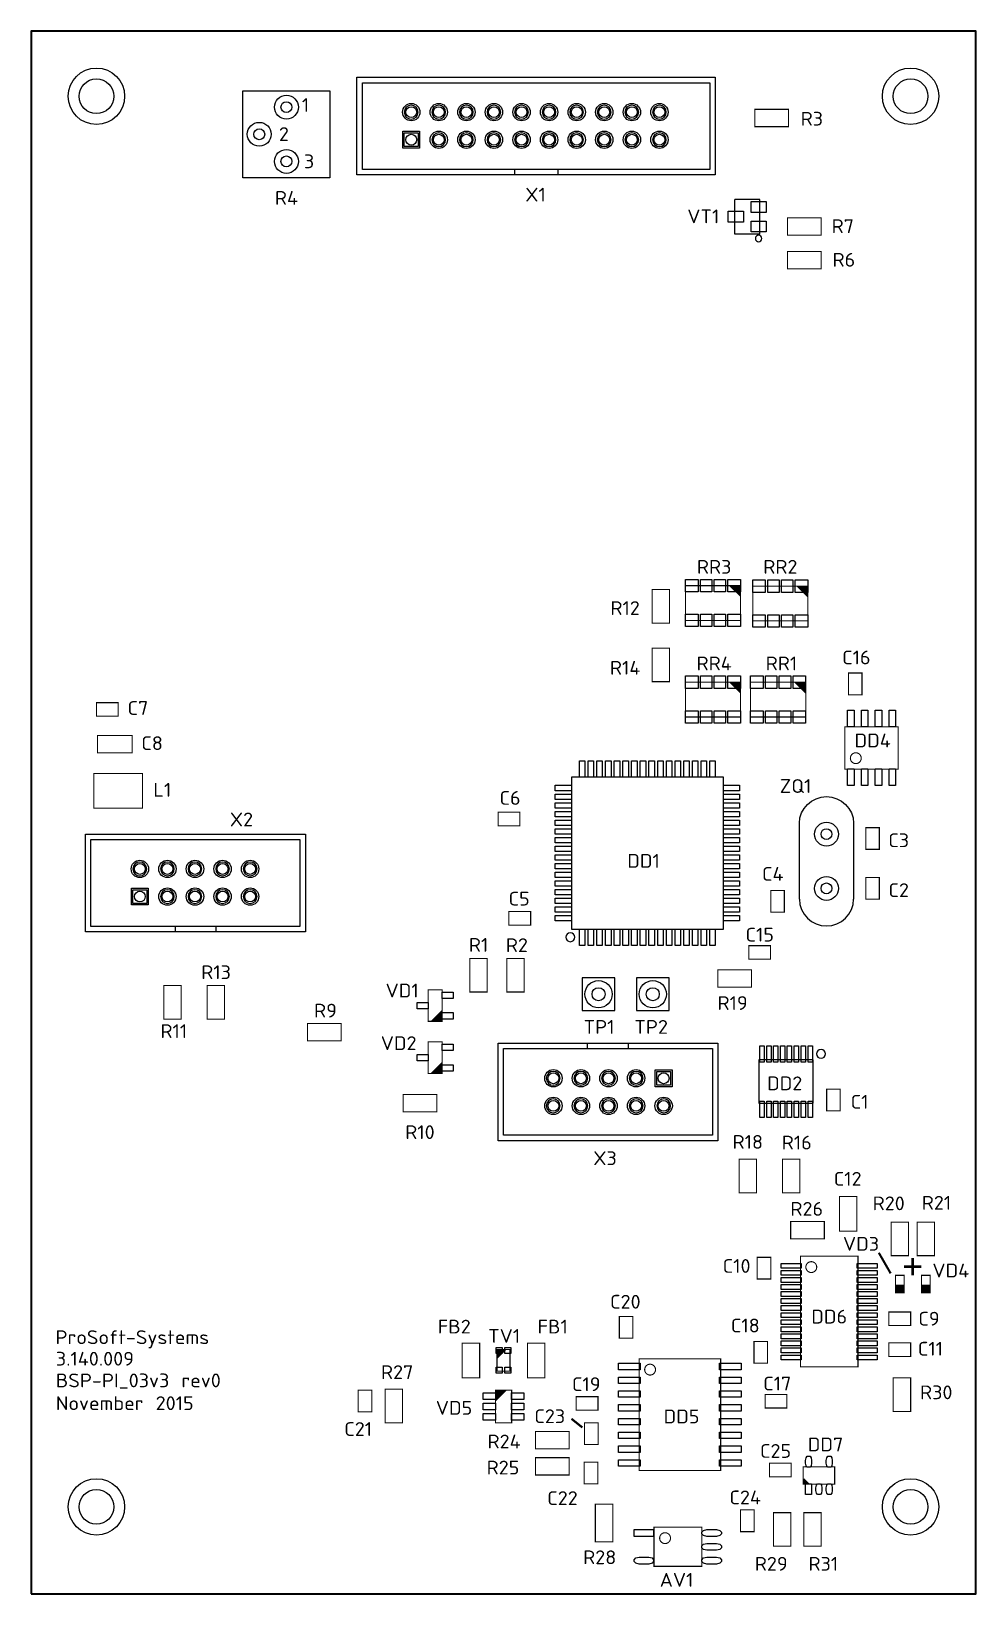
# Model space of a CAD drawing. Header units: millimetres. Extents: x 1200 to 1424, y -2386 to -2242.
# Drawn here: x 1200 to 1287, y -2386.3 to -2242.3 of the extents above; entities that cross this region are included whole.
import ezdxf
from ezdxf.enums import TextEntityAlignment as Align

# ---------------------------------------------------------------- set-up
doc = ezdxf.new("R2010")
doc.units = ezdxf.units.MM
doc.layers.get('0').update_dxf_attribs({"color": 250})
doc.layers.add('BOARD', color=173, linetype='Continuous', lineweight=35)
doc.layers.add('TOP', color=7, linetype='Continuous')
doc.styles.get("Standard").update_dxf_attribs({"font": 'txt.shx'})

# ---------------------------------------------------------------- blocks, each defined once
blk = doc.blocks.new('FIGURE_CIRCLE')
blk.add_circle((0, 0), 0.5)
blk = doc.blocks.new('FIGURE_SQUARE')
blk.add_lwpolyline([(-0.5, -0.5), (-0.5, 0.5), (0.5, 0.5), (0.5, -0.5)], close=True)
blk = doc.blocks.new('FIGURE_OBLONG')
blk.add_lwpolyline([(-0.5, -0.125), (-0.5, 0.125), (-0.416, 0.375), (-0.25, 0.5), (0.25, 0.5), (0.416, 0.375), (0.5, 0.125), (0.5, -0.125), (0.416, -0.375), (0.25, -0.5), (-0.25, -0.5), (-0.416, -0.375)], close=True)

msp = doc.modelspace()

# ---------------------------------------------------------------- linework, layer by layer
at = {"layer": 'BOARD'}
msp.add_lwpolyline([(1199.97, -2386.28), (1286.97, -2386.28), (1286.97, -2242.28), (1199.97, -2242.28)], close=True, dxfattribs=at)
at = {"layer": 'TOP'}
for points in [[(1227.47, -2247.78), (1227.47, -2255.78), (1219.47, -2255.78), (1219.47, -2247.78), (1227.47, -2247.78)], [(1229.97, -2255.53), (1229.97, -2246.53), (1262.97, -2246.53), (1262.97, -2255.53), (1229.97, -2255.53)], [(1230.47, -2255.03), (1230.47, -2247.03), (1262.47, -2247.03), (1262.47, -2255.03), (1230.47, -2255.03)], [(1244.47, -2255.03), (1244.47, -2255.53)], [(1248.47, -2255.03), (1248.47, -2255.53)], [(1267.07, -2260.98), (1264.77, -2260.98), (1264.77, -2257.78)], [(1267.07, -2260.98), (1267.07, -2257.78), (1264.77, -2257.78)], [(1263.72, -2325.03), (1263.72, -2311.03), (1249.72, -2311.03), (1249.72, -2325.03), (1263.72, -2325.03)], [(1270.72, -2322.28), (1270.72, -2315.28)], [(1275.72, -2315.28), (1275.72, -2322.28)], [(1204.97, -2325.28), (1204.97, -2316.28), (1225.22, -2316.28), (1225.22, -2325.28), (1204.97, -2325.28)], [(1205.47, -2324.78), (1205.47, -2316.78), (1224.72, -2316.78), (1224.72, -2324.78), (1205.47, -2324.78)], [(1213.22, -2324.78), (1213.22, -2325.28)], [(1216.97, -2324.78), (1216.97, -2325.28)], [(1250.72, -2332.53), (1253.72, -2332.53), (1253.72, -2329.53), (1250.72, -2329.53), (1250.72, -2332.53)], [(1255.72, -2332.53), (1258.72, -2332.53), (1258.72, -2329.53), (1255.72, -2329.53), (1255.72, -2332.53)], [(1263.22, -2335.53), (1263.22, -2344.53), (1242.97, -2344.53), (1242.97, -2335.53), (1263.22, -2335.53)], [(1251.22, -2336.03), (1251.22, -2335.53)], [(1254.97, -2336.03), (1254.97, -2335.53)], [(1262.72, -2336.03), (1262.72, -2344.03), (1243.47, -2344.03), (1243.47, -2336.03), (1262.72, -2336.03)], [(1267, -2337.08), (1267, -2341.08), (1271.99, -2341.08), (1271.99, -2337.08), (1267, -2337.08)]]:
    msp.add_lwpolyline(points, dxfattribs=at)
for points in [[(1235.6, -2249.74, 1), (1234.33, -2249.74, 1), (1235.6, -2249.74)], [(1238.14, -2249.74, 1), (1236.87, -2249.74, 1), (1238.14, -2249.74)], [(1240.68, -2249.74, 1), (1239.41, -2249.74, 1), (1240.68, -2249.74)], [(1243.22, -2249.74, 1), (1241.95, -2249.74, 1), (1243.22, -2249.74)], [(1245.76, -2249.74, 1), (1244.49, -2249.74, 1), (1245.76, -2249.74)], [(1248.3, -2249.74, 1), (1247.03, -2249.74, 1), (1248.3, -2249.74)], [(1250.84, -2249.74, 1), (1249.57, -2249.74, 1), (1250.84, -2249.74)], [(1253.38, -2249.74, 1), (1252.11, -2249.74, 1), (1253.38, -2249.74)], [(1255.92, -2249.74, 1), (1254.65, -2249.74, 1), (1255.92, -2249.74)], [(1258.46, -2249.74, 1), (1257.19, -2249.74, 1), (1258.46, -2249.74)], [(1238.14, -2252.28, 1), (1236.87, -2252.28, 1), (1238.14, -2252.28)], [(1240.68, -2252.28, 1), (1239.41, -2252.28, 1), (1240.68, -2252.28)], [(1243.22, -2252.28, 1), (1241.95, -2252.28, 1), (1243.22, -2252.28)], [(1245.76, -2252.28, 1), (1244.49, -2252.28, 1), (1245.76, -2252.28)], [(1248.3, -2252.28, 1), (1247.03, -2252.28, 1), (1248.3, -2252.28)], [(1250.84, -2252.28, 1), (1249.57, -2252.28, 1), (1250.84, -2252.28)], [(1253.38, -2252.28, 1), (1252.11, -2252.28, 1), (1253.38, -2252.28)], [(1255.92, -2252.28, 1), (1254.65, -2252.28, 1), (1255.92, -2252.28)], [(1258.46, -2252.28, 1), (1257.19, -2252.28, 1), (1258.46, -2252.28)], [(1270.72, -2315.28, -0.983472), (1275.72, -2315.28)], [(1210.6, -2319.49, 1), (1209.32, -2319.49, 1), (1210.6, -2319.49)], [(1213.14, -2319.49, 1), (1211.87, -2319.49, 1), (1213.14, -2319.49)], [(1215.68, -2319.49, 1), (1214.41, -2319.49, 1), (1215.68, -2319.49)], [(1218.23, -2319.49, 1), (1216.96, -2319.49, 1), (1218.23, -2319.49)], [(1220.77, -2319.49, 1), (1219.5, -2319.49, 1), (1220.77, -2319.49)], [(1213.14, -2322.04, 1), (1211.87, -2322.04, 1), (1213.14, -2322.04)], [(1215.68, -2322.04, 1), (1214.41, -2322.04, 1), (1215.68, -2322.04)], [(1218.23, -2322.04, 1), (1216.96, -2322.04, 1), (1218.23, -2322.04)], [(1220.77, -2322.04, 1), (1219.5, -2322.04, 1), (1220.77, -2322.04)], [(1270.72, -2322.28, 0.983472), (1275.72, -2322.28)], [(1248.69, -2338.78, 1), (1247.41, -2338.78, 1), (1248.69, -2338.78)], [(1251.23, -2338.78, 1), (1249.96, -2338.78, 1), (1251.23, -2338.78)], [(1253.77, -2338.78, 1), (1252.5, -2338.78, 1), (1253.77, -2338.78)], [(1256.32, -2338.78, 1), (1255.05, -2338.78, 1), (1256.32, -2338.78)], [(1248.69, -2341.32, 1), (1247.41, -2341.32, 1), (1248.69, -2341.32)], [(1251.23, -2341.32, 1), (1249.96, -2341.32, 1), (1251.23, -2341.32)], [(1253.77, -2341.32, 1), (1252.5, -2341.32, 1), (1253.77, -2341.32)], [(1256.32, -2341.32, 1), (1255.05, -2341.32, 1), (1256.32, -2341.32)], [(1258.86, -2341.32, 1), (1257.59, -2341.32, 1), (1258.86, -2341.32)]]:
    msp.add_lwpolyline(points, format="xyb", dxfattribs=at)
for points, const_width in [([(1266.62, -2251.08), (1266.62, -2249.48), (1269.72, -2249.48), (1269.72, -2251.08), (1266.62, -2251.08)], 0.1), ([(1272.72, -2259.48), (1272.72, -2261.08), (1269.62, -2261.08), (1269.62, -2259.48), (1272.72, -2259.48)], 0.1), ([(1269.62, -2264.18), (1269.62, -2262.58), (1272.72, -2262.58), (1272.72, -2264.18), (1269.62, -2264.18)], 0.1), ([(1257.17, -2293.73), (1258.77, -2293.73), (1258.77, -2296.83), (1257.17, -2296.83), (1257.17, -2293.73)], 0.1), ([(1260.23, -2293.38), (1265.31, -2293.38), (1265.31, -2296.58), (1260.23, -2296.58), (1260.23, -2293.38)], 0.1), ([(1265.31, -2294.38), (1264.31, -2293.38)], 0.1), ([(1265.31, -2294.28), (1264.41, -2293.38)], 0.1), ([(1265.31, -2294.18), (1264.51, -2293.38)], 0.1), ([(1265.31, -2294.08), (1264.61, -2293.38)], 0.1), ([(1265.31, -2293.98), (1264.71, -2293.38)], 0.1), ([(1265.31, -2293.88), (1264.81, -2293.38)], 0.1), ([(1265.31, -2293.78), (1264.91, -2293.38)], 0.1), ([(1265.31, -2293.68), (1265.01, -2293.38)], 0.1), ([(1265.31, -2293.58), (1265.11, -2293.38)], 0.1), ([(1265.31, -2293.48), (1265.21, -2293.38)], 0.1), ([(1266.43, -2293.43), (1271.51, -2293.43), (1271.51, -2296.63), (1266.43, -2296.63), (1266.43, -2293.43)], 0.1), ([(1271.51, -2294.43), (1270.51, -2293.43)], 0.1), ([(1271.51, -2294.33), (1270.61, -2293.43)], 0.1), ([(1271.51, -2294.23), (1270.71, -2293.43)], 0.1), ([(1271.51, -2294.13), (1270.81, -2293.43)], 0.1), ([(1271.51, -2294.03), (1270.91, -2293.43)], 0.1), ([(1271.51, -2293.93), (1271.01, -2293.43)], 0.1), ([(1271.51, -2293.83), (1271.11, -2293.43)], 0.1), ([(1271.51, -2293.73), (1271.21, -2293.43)], 0.1), ([(1271.51, -2293.63), (1271.31, -2293.43)], 0.1), ([(1271.51, -2293.53), (1271.41, -2293.43)], 0.1), ([(1257.17, -2299.13), (1258.77, -2299.13), (1258.77, -2302.23), (1257.17, -2302.23), (1257.17, -2299.13)], 0.1), ([(1260.23, -2302.28), (1265.31, -2302.28), (1265.31, -2305.48), (1260.23, -2305.48), (1260.23, -2302.28)], 0.1), ([(1265.31, -2303.28), (1264.31, -2302.28)], 0.1), ([(1265.31, -2303.18), (1264.41, -2302.28)], 0.1), ([(1265.31, -2303.08), (1264.51, -2302.28)], 0.1), ([(1265.31, -2302.98), (1264.61, -2302.28)], 0.1), ([(1265.31, -2302.88), (1264.71, -2302.28)], 0.1), ([(1265.31, -2302.78), (1264.81, -2302.28)], 0.1), ([(1265.31, -2302.68), (1264.91, -2302.28)], 0.1), ([(1265.31, -2302.58), (1265.01, -2302.28)], 0.1), ([(1265.31, -2302.48), (1265.11, -2302.28)], 0.1), ([(1265.31, -2302.38), (1265.21, -2302.28)], 0.1), ([(1266.23, -2302.28), (1271.31, -2302.28), (1271.31, -2305.48), (1266.23, -2305.48), (1266.23, -2302.28)], 0.1), ([(1271.31, -2303.28), (1270.31, -2302.28)], 0.1), ([(1271.31, -2303.18), (1270.41, -2302.28)], 0.1), ([(1271.31, -2303.08), (1270.51, -2302.28)], 0.1), ([(1271.31, -2302.98), (1270.61, -2302.28)], 0.1), ([(1271.31, -2302.88), (1270.71, -2302.28)], 0.1), ([(1271.31, -2302.78), (1270.81, -2302.28)], 0.1), ([(1271.31, -2302.68), (1270.91, -2302.28)], 0.1), ([(1271.31, -2302.58), (1271.01, -2302.28)], 0.1), ([(1271.31, -2302.48), (1271.11, -2302.28)], 0.1), ([(1271.31, -2302.38), (1271.21, -2302.28)], 0.1), ([(1276.49, -2303.43), (1275.24, -2303.43), (1275.24, -2301.43), (1276.49, -2301.43), (1276.49, -2303.43)], 0.1), ([(1205.97, -2305.41), (1205.97, -2304.16), (1207.97, -2304.16), (1207.97, -2305.41), (1205.97, -2305.41)], 0.1), ([(1279.82, -2310.28), (1274.92, -2310.28), (1274.92, -2306.38), (1279.82, -2306.38), (1279.82, -2310.28)], 0.1), ([(1206.07, -2308.78), (1206.07, -2307.18), (1209.27, -2307.18), (1209.27, -2308.78), (1206.07, -2308.78)], 0.1), ([(1205.72, -2313.88), (1205.72, -2310.68), (1210.22, -2310.68), (1210.22, -2313.88), (1205.72, -2313.88)], 0.1), ([(1244.97, -2314.26), (1244.97, -2315.51), (1242.97, -2315.51), (1242.97, -2314.26), (1244.97, -2314.26)], 0.1), ([(1276.84, -2315.68), (1278.09, -2315.68), (1278.09, -2317.68), (1276.84, -2317.68), (1276.84, -2315.68)], 0.1), ([(1278.09, -2322.28), (1276.84, -2322.28), (1276.84, -2320.28), (1278.09, -2320.28), (1278.09, -2322.28)], 0.1), ([(1268.09, -2321.48), (1269.34, -2321.48), (1269.34, -2323.48), (1268.09, -2323.48), (1268.09, -2321.48)], 0.1), ([(1245.97, -2323.41), (1245.97, -2324.66), (1243.97, -2324.66), (1243.97, -2323.41), (1245.97, -2323.41)], 0.1), ([(1266.07, -2327.81), (1266.07, -2326.56), (1268.07, -2326.56), (1268.07, -2327.81), (1266.07, -2327.81)], 0.1), ([(1241.97, -2330.83), (1240.37, -2330.83), (1240.37, -2327.73), (1241.97, -2327.73), (1241.97, -2330.83)], 0.1), ([(1245.37, -2330.83), (1243.77, -2330.83), (1243.77, -2327.73), (1245.37, -2327.73), (1245.37, -2330.83)], 0.1), ([(1266.32, -2328.78), (1266.32, -2330.38), (1263.22, -2330.38), (1263.22, -2328.78), (1266.32, -2328.78)], 0.1), ([(1213.77, -2333.33), (1212.17, -2333.33), (1212.17, -2330.23), (1213.77, -2330.23), (1213.77, -2333.33)], 0.1), ([(1217.77, -2333.33), (1216.17, -2333.33), (1216.17, -2330.23), (1217.77, -2330.23), (1217.77, -2333.33)], 0.1), ([(1237.82, -2330.63), (1237.82, -2333.53), (1236.52, -2333.53), (1236.52, -2330.63), (1237.82, -2330.63)], 0.1), ([(1236.82, -2333.53), (1237.82, -2332.53)], 0.1), ([(1236.92, -2333.53), (1237.82, -2332.63)], 0.1), ([(1237.02, -2333.53), (1237.82, -2332.73)], 0.1), ([(1237.12, -2333.53), (1237.82, -2332.83)], 0.1), ([(1228.52, -2333.73), (1228.52, -2335.33), (1225.42, -2335.33), (1225.42, -2333.73), (1228.52, -2333.73)], 0.1), ([(1237.22, -2333.53), (1237.82, -2332.93)], 0.1), ([(1237.32, -2333.53), (1237.82, -2333.03)], 0.1), ([(1237.42, -2333.53), (1237.82, -2333.13)], 0.1), ([(1237.52, -2333.53), (1237.82, -2333.23)], 0.1), ([(1237.62, -2333.53), (1237.82, -2333.33)], 0.1), ([(1237.72, -2333.53), (1237.82, -2333.43)], 0.1), ([(1237.82, -2335.43), (1237.82, -2338.33), (1236.52, -2338.33), (1236.52, -2335.43), (1237.82, -2335.43)], 0.1), ([(1236.82, -2338.33), (1237.82, -2337.33)], 0.1), ([(1236.92, -2338.33), (1237.82, -2337.43)], 0.1), ([(1237.02, -2338.33), (1237.82, -2337.53)], 0.1), ([(1237.12, -2338.33), (1237.82, -2337.63)], 0.1), ([(1237.22, -2338.33), (1237.82, -2337.73)], 0.1), ([(1237.32, -2338.33), (1237.82, -2337.83)], 0.1), ([(1237.42, -2338.33), (1237.82, -2337.93)], 0.1), ([(1237.52, -2338.33), (1237.82, -2338.03)], 0.1), ([(1237.62, -2338.33), (1237.82, -2338.13)], 0.1), ([(1237.72, -2338.33), (1237.82, -2338.23)], 0.1), ([(1274.49, -2341.78), (1273.24, -2341.78), (1273.24, -2339.78), (1274.49, -2339.78), (1274.49, -2341.78)], 0.1), ([(1237.32, -2340.28), (1237.32, -2341.88), (1234.22, -2341.88), (1234.22, -2340.28), (1237.32, -2340.28)], 0.1), ([(1266.77, -2349.33), (1265.17, -2349.33), (1265.17, -2346.23), (1266.77, -2346.23), (1266.77, -2349.33)], 0.1), ([(1270.77, -2349.33), (1269.17, -2349.33), (1269.17, -2346.23), (1270.77, -2346.23), (1270.77, -2349.33)], 0.1), ([(1276.02, -2352.88), (1274.42, -2352.88), (1274.42, -2349.68), (1276.02, -2349.68), (1276.02, -2352.88)], 0.1), ([(1269.92, -2353.58), (1269.92, -2351.98), (1273.02, -2351.98), (1273.02, -2353.58), (1269.92, -2353.58)], 0.1), ([(1280.77, -2355.13), (1279.17, -2355.13), (1279.17, -2352.03), (1280.77, -2352.03), (1280.77, -2355.13)], 0.1), ([(1283.17, -2355.13), (1281.57, -2355.13), (1281.57, -2352.03), (1283.17, -2352.03), (1283.17, -2355.13)], 0.1), ([(1268.09, -2357.28), (1266.84, -2357.28), (1266.84, -2355.28), (1268.09, -2355.28), (1268.09, -2357.28)], 0.1), ([(1270.82, -2365.38), (1270.82, -2355.18), (1276.12, -2355.18), (1276.12, -2365.38), (1270.82, -2365.38)], 0.1), ([(1279.13, -2356.76), (1278.04, -2354.86)], 0.2), ([(1281.17, -2356.94), (1281.17, -2355.34)], 0.25), ([(1280.37, -2358.54), (1279.57, -2358.54), (1279.57, -2356.94), (1280.37, -2356.94), (1280.37, -2358.54)], 0.1), ([(1280.37, -2356.14), (1281.97, -2356.14)], 0.25), ([(1282.77, -2358.54), (1281.97, -2358.54), (1281.97, -2356.94), (1282.77, -2356.94), (1282.77, -2358.54)], 0.1), ([(1280.37, -2357.84), (1279.57, -2357.84)], 0.1), ([(1280.37, -2357.94), (1279.57, -2357.94)], 0.1), ([(1280.37, -2358.04), (1279.57, -2358.04)], 0.1), ([(1280.37, -2358.14), (1279.57, -2358.14)], 0.1), ([(1280.37, -2358.24), (1279.57, -2358.24)], 0.1), ([(1280.37, -2358.34), (1279.57, -2358.34)], 0.1), ([(1280.37, -2358.44), (1279.57, -2358.44)], 0.1), ([(1282.77, -2357.84), (1281.97, -2357.84)], 0.1), ([(1282.77, -2357.94), (1281.97, -2357.94)], 0.1), ([(1282.77, -2358.04), (1281.97, -2358.04)], 0.1), ([(1282.77, -2358.14), (1281.97, -2358.14)], 0.1), ([(1282.77, -2358.24), (1281.97, -2358.24)], 0.1), ([(1282.77, -2358.34), (1281.97, -2358.34)], 0.1), ([(1282.77, -2358.44), (1281.97, -2358.44)], 0.1), ([(1255.39, -2362.74), (1254.14, -2362.74), (1254.14, -2360.74), (1255.39, -2360.74), (1255.39, -2362.74)], 0.1), ([(1278.97, -2361.57), (1278.97, -2360.32), (1280.97, -2360.32), (1280.97, -2361.57), (1278.97, -2361.57)], 0.1), ([(1267.79, -2365.03), (1266.54, -2365.03), (1266.54, -2363.03), (1267.79, -2363.03), (1267.79, -2365.03)], 0.1), ([(1239.67, -2363.18), (1241.27, -2363.18), (1241.27, -2366.38), (1239.67, -2366.38), (1239.67, -2363.18)], 0.1), ([(1242.87, -2363.78), (1244.07, -2363.78), (1244.07, -2365.78), (1242.87, -2365.78), (1242.87, -2363.78)], 0.1), ([(1242.87, -2363.88), (1242.97, -2363.78)], 0.1), ([(1242.87, -2363.98), (1243.07, -2363.78)], 0.1), ([(1242.87, -2364.08), (1243.17, -2363.78)], 0.1), ([(1242.87, -2364.18), (1243.27, -2363.78)], 0.1), ([(1242.87, -2364.28), (1243.37, -2363.78)], 0.1), ([(1242.87, -2364.38), (1243.47, -2363.78)], 0.1), ([(1242.87, -2364.48), (1243.57, -2363.78)], 0.1), ([(1242.87, -2364.58), (1243.67, -2363.78)], 0.1), ([(1245.67, -2363.18), (1247.27, -2363.18), (1247.27, -2366.38), (1245.67, -2366.38), (1245.67, -2363.18)], 0.1), ([(1278.97, -2364.41), (1278.97, -2363.16), (1280.97, -2363.16), (1280.97, -2364.41), (1278.97, -2364.41)], 0.1), ([(1255.97, -2374.93), (1255.97, -2364.63), (1263.47, -2364.63), (1263.47, -2374.93), (1255.97, -2374.93)], 0.1), ([(1280.97, -2369.49), (1279.37, -2369.49), (1279.37, -2366.39), (1280.97, -2366.39), (1280.97, -2369.49)], 0.1), ([(1231.34, -2369.53), (1230.09, -2369.53), (1230.09, -2367.53), (1231.34, -2367.53), (1231.34, -2369.53)], 0.1), ([(1232.57, -2367.43), (1234.17, -2367.43), (1234.17, -2370.53), (1232.57, -2370.53), (1232.57, -2367.43)], 0.1), ([(1242.82, -2367.53), (1242.72, -2367.63)], 0.1), ([(1242.92, -2367.53), (1242.72, -2367.73)], 0.1), ([(1243.02, -2367.53), (1242.72, -2367.83)], 0.1), ([(1243.12, -2367.53), (1242.72, -2367.93)], 0.1), ([(1243.22, -2367.53), (1242.72, -2368.03)], 0.1), ([(1243.32, -2367.53), (1242.72, -2368.13)], 0.1), ([(1243.42, -2367.53), (1242.72, -2368.23)], 0.1), ([(1243.52, -2367.53), (1242.72, -2368.33)], 0.1), ([(1243.62, -2367.53), (1242.72, -2368.43)], 0.1), ([(1243.72, -2367.53), (1242.72, -2368.53)], 0.1), ([(1242.72, -2370.53), (1242.72, -2367.53), (1244.22, -2367.53), (1244.22, -2370.53), (1242.72, -2370.53)], 0.1), ([(1252.17, -2368.12), (1252.17, -2369.37), (1250.17, -2369.37), (1250.17, -2368.12), (1252.17, -2368.12)], 0.1), ([(1267.57, -2369.17), (1267.57, -2367.92), (1269.57, -2367.92), (1269.57, -2369.17), (1267.57, -2369.17)], 0.1), ([(1250.73, -2370.96), (1249.73, -2370.16)], 0.2), ([(1246.42, -2372.94), (1246.42, -2371.34), (1249.52, -2371.34), (1249.52, -2372.94), (1246.42, -2372.94)], 0.1), ([(1250.94, -2370.54), (1252.19, -2370.54), (1252.19, -2372.54), (1250.94, -2372.54), (1250.94, -2370.54)], 0.1), ([(1246.42, -2375.34), (1246.42, -2373.74), (1249.52, -2373.74), (1249.52, -2375.34), (1246.42, -2375.34)], 0.1), ([(1252.15, -2376.16), (1250.9, -2376.16), (1250.9, -2374.16), (1252.15, -2374.16), (1252.15, -2376.16)], 0.1), ([(1269.97, -2374.26), (1269.97, -2375.51), (1267.97, -2375.51), (1267.97, -2374.26), (1269.97, -2374.26)], 0.1), ([(1271.07, -2374.58), (1273.97, -2374.58), (1273.97, -2376.18), (1271.07, -2376.18), (1271.07, -2374.58)], 0.1), ([(1271.62, -2376.18), (1271.12, -2375.68)], 0.1), ([(1271.52, -2376.18), (1271.12, -2375.78)], 0.1), ([(1271.42, -2376.18), (1271.12, -2375.88)], 0.1), ([(1271.32, -2376.18), (1271.12, -2375.98)], 0.1), ([(1271.22, -2376.18), (1271.12, -2376.08)], 0.1), ([(1253.53, -2381.49), (1251.93, -2381.49), (1251.93, -2378.04), (1253.53, -2378.04), (1253.53, -2381.49)], 0.1), ([(1266.55, -2380.56), (1265.3, -2380.56), (1265.3, -2378.56), (1266.55, -2378.56), (1266.55, -2380.56)], 0.1), ([(1269.93, -2381.91), (1268.33, -2381.91), (1268.33, -2378.81), (1269.93, -2378.81), (1269.93, -2381.91)], 0.1), ([(1272.73, -2381.91), (1271.13, -2381.91), (1271.13, -2378.81), (1272.73, -2378.81), (1272.73, -2381.91)], 0.1), ([(1257.33, -2383.76), (1257.33, -2380.16), (1261.73, -2380.16), (1261.73, -2383.76), (1257.33, -2383.76)], 0.1)]:
    msp.add_lwpolyline(points, dxfattribs=dict(at, const_width=const_width))
for points in [[(1235.6, -2252.92), (1234.33, -2252.92), (1234.33, -2251.65), (1235.6, -2251.65)], [(1210.6, -2322.67), (1209.32, -2322.67), (1209.32, -2321.4), (1210.6, -2321.4)], [(1257.59, -2338.14), (1258.86, -2338.14), (1258.86, -2339.42), (1257.59, -2339.42)]]:
    msp.add_lwpolyline(points, close=True, dxfattribs=at)
for points in [[(1267.27, -2261.38, 1), (1266.67, -2261.38, 1)], [(1250.03, -2325.78, 1), (1249.21, -2325.78, 1)], [(1273.13, -2336.53, 1), (1272.31, -2336.53, 1)]]:
    msp.add_lwpolyline(points, format="xyb", close=True, dxfattribs=at)
at = {"layer": 'TOP', "const_width": 0.1}
for points in [[(1276.42, -2309.28, 1), (1275.42, -2309.28, 1), (1276.42, -2309.28)], [(1272.32, -2356.18, 1), (1271.32, -2356.18, 1), (1272.32, -2356.18)], [(1257.47, -2365.63, 1), (1256.47, -2365.63, 1), (1257.47, -2365.63)], [(1258.85, -2381.16, 1), (1257.85, -2381.16, 1), (1258.85, -2381.16)]]:
    msp.add_lwpolyline(points, format="xyb", dxfattribs=at)

# ---------------------------------------------------------------- block references
at = {"layer": 'TOP'}
for name, p, xscale, yscale in [('FIGURE_CIRCLE', (1205.97, -2248.28), 5.2, 5.2), ('FIGURE_CIRCLE', (1280.97, -2248.28), 5.2, 5.2), ('FIGURE_CIRCLE', (1205.97, -2248.28), 3.2, 3.2), ('FIGURE_CIRCLE', (1280.97, -2248.28), 3.2, 3.2), ('FIGURE_CIRCLE', (1223.47, -2249.28), 2.2, 2.2), ('FIGURE_CIRCLE', (1234.97, -2249.74), 1.6, 1.6), ('FIGURE_CIRCLE', (1237.51, -2249.74), 1.6, 1.6), ('FIGURE_CIRCLE', (1240.05, -2249.74), 1.6, 1.6), ('FIGURE_CIRCLE', (1242.59, -2249.74), 1.6, 1.6), ('FIGURE_CIRCLE', (1245.13, -2249.74), 1.6, 1.6), ('FIGURE_CIRCLE', (1247.67, -2249.74), 1.6, 1.6), ('FIGURE_CIRCLE', (1250.21, -2249.74), 1.6, 1.6), ('FIGURE_CIRCLE', (1252.75, -2249.74), 1.6, 1.6), ('FIGURE_CIRCLE', (1255.29, -2249.74), 1.6, 1.6), ('FIGURE_CIRCLE', (1257.83, -2249.74), 1.6, 1.6), ('FIGURE_CIRCLE', (1220.97, -2251.78), 2.2, 2.2), ('FIGURE_SQUARE', (1234.97, -2252.28), 1.55, 1.55), ('FIGURE_CIRCLE', (1237.51, -2252.28), 1.6, 1.6), ('FIGURE_CIRCLE', (1240.05, -2252.28), 1.6, 1.6), ('FIGURE_CIRCLE', (1242.59, -2252.28), 1.6, 1.6), ('FIGURE_CIRCLE', (1245.13, -2252.28), 1.6, 1.6), ('FIGURE_CIRCLE', (1247.67, -2252.28), 1.6, 1.6), ('FIGURE_CIRCLE', (1250.21, -2252.28), 1.6, 1.6), ('FIGURE_CIRCLE', (1252.75, -2252.28), 1.6, 1.6), ('FIGURE_CIRCLE', (1255.29, -2252.28), 1.6, 1.6), ('FIGURE_CIRCLE', (1257.83, -2252.28), 1.6, 1.6), ('FIGURE_CIRCLE', (1223.47, -2254.28), 2.2, 2.2), ('FIGURE_SQUARE', (1260.81, -2293.38), 1.15, 1.15), ('FIGURE_SQUARE', (1262.13, -2293.38), 1.05, 1.15), ('FIGURE_SQUARE', (1263.4, -2293.38), 1.05, 1.15), ('FIGURE_SQUARE', (1264.72, -2293.38), 1.15, 1.15), ('FIGURE_SQUARE', (1267.01, -2293.43), 1.15, 1.15), ('FIGURE_SQUARE', (1268.33, -2293.43), 1.05, 1.15), ('FIGURE_SQUARE', (1269.6, -2293.43), 1.05, 1.15), ('FIGURE_SQUARE', (1270.92, -2293.43), 1.15, 1.15), ('FIGURE_SQUARE', (1260.81, -2296.58), 1.15, 1.15), ('FIGURE_SQUARE', (1262.13, -2296.58), 1.05, 1.15), ('FIGURE_SQUARE', (1263.4, -2296.58), 1.05, 1.15), ('FIGURE_SQUARE', (1264.72, -2296.58), 1.15, 1.15), ('FIGURE_SQUARE', (1267.01, -2296.63), 1.15, 1.15), ('FIGURE_SQUARE', (1268.33, -2296.63), 1.05, 1.15), ('FIGURE_SQUARE', (1269.6, -2296.63), 1.05, 1.15), ('FIGURE_SQUARE', (1270.92, -2296.63), 1.15, 1.15), ('FIGURE_SQUARE', (1260.81, -2302.28), 1.15, 1.15), ('FIGURE_SQUARE', (1262.13, -2302.28), 1.05, 1.15), ('FIGURE_SQUARE', (1263.4, -2302.28), 1.05, 1.15), ('FIGURE_SQUARE', (1264.72, -2302.28), 1.15, 1.15), ('FIGURE_SQUARE', (1266.81, -2302.28), 1.15, 1.15), ('FIGURE_SQUARE', (1268.13, -2302.28), 1.05, 1.15), ('FIGURE_SQUARE', (1269.4, -2302.28), 1.05, 1.15), ('FIGURE_SQUARE', (1270.72, -2302.28), 1.15, 1.15), ('FIGURE_SQUARE', (1260.81, -2305.48), 1.15, 1.15), ('FIGURE_SQUARE', (1262.13, -2305.48), 1.05, 1.15), ('FIGURE_SQUARE', (1263.4, -2305.48), 1.05, 1.15), ('FIGURE_SQUARE', (1264.72, -2305.48), 1.15, 1.15), ('FIGURE_SQUARE', (1266.81, -2305.48), 1.15, 1.15), ('FIGURE_SQUARE', (1268.13, -2305.48), 1.05, 1.15), ('FIGURE_SQUARE', (1269.4, -2305.48), 1.05, 1.15), ('FIGURE_SQUARE', (1270.72, -2305.48), 1.15, 1.15), ('FIGURE_SQUARE', (1275.47, -2305.63), 0.6, 1.55), ('FIGURE_SQUARE', (1276.74, -2305.63), 0.6, 1.55), ('FIGURE_SQUARE', (1278.01, -2305.63), 0.6, 1.55), ('FIGURE_SQUARE', (1279.28, -2305.63), 0.6, 1.55), ('FIGURE_SQUARE', (1250.72, -2310.28), 0.5, 1.5), ('FIGURE_SQUARE', (1251.52, -2310.28), 0.5, 1.5), ('FIGURE_SQUARE', (1252.32, -2310.28), 0.5, 1.5), ('FIGURE_SQUARE', (1253.12, -2310.28), 0.5, 1.5), ('FIGURE_SQUARE', (1253.92, -2310.28), 0.5, 1.5), ('FIGURE_SQUARE', (1254.72, -2310.28), 0.5, 1.5), ('FIGURE_SQUARE', (1255.52, -2310.28), 0.5, 1.5), ('FIGURE_SQUARE', (1256.32, -2310.28), 0.5, 1.5), ('FIGURE_SQUARE', (1257.12, -2310.28), 0.5, 1.5), ('FIGURE_SQUARE', (1257.92, -2310.28), 0.5, 1.5), ('FIGURE_SQUARE', (1258.72, -2310.28), 0.5, 1.5), ('FIGURE_SQUARE', (1259.52, -2310.28), 0.5, 1.5), ('FIGURE_SQUARE', (1260.32, -2310.28), 0.5, 1.5), ('FIGURE_SQUARE', (1261.12, -2310.28), 0.5, 1.5), ('FIGURE_SQUARE', (1261.92, -2310.28), 0.5, 1.5), ('FIGURE_SQUARE', (1262.72, -2310.28), 0.5, 1.5), ('FIGURE_SQUARE', (1275.47, -2311.03), 0.6, 1.55), ('FIGURE_SQUARE', (1276.74, -2311.03), 0.6, 1.55), ('FIGURE_SQUARE', (1278.01, -2311.03), 0.6, 1.55), ('FIGURE_SQUARE', (1279.28, -2311.03), 0.6, 1.55), ('FIGURE_SQUARE', (1248.97, -2312.03), 1.5, 0.5), ('FIGURE_SQUARE', (1248.97, -2312.83), 1.5, 0.5), ('FIGURE_SQUARE', (1264.47, -2312.03), 1.5, 0.5), ('FIGURE_SQUARE', (1264.47, -2312.83), 1.5, 0.5), ('FIGURE_SQUARE', (1248.97, -2313.63), 1.5, 0.5), ('FIGURE_SQUARE', (1264.47, -2313.63), 1.5, 0.5), ('FIGURE_SQUARE', (1248.97, -2314.43), 1.5, 0.5), ('FIGURE_SQUARE', (1248.97, -2315.23), 1.5, 0.5), ('FIGURE_SQUARE', (1264.47, -2314.43), 1.5, 0.5), ('FIGURE_SQUARE', (1264.47, -2315.23), 1.5, 0.5), ('FIGURE_CIRCLE', (1273.22, -2316.28), 2.2, 2.2), ('FIGURE_SQUARE', (1248.97, -2316.03), 1.5, 0.5), ('FIGURE_SQUARE', (1248.97, -2316.83), 1.5, 0.5), ('FIGURE_SQUARE', (1264.47, -2316.03), 1.5, 0.5), ('FIGURE_SQUARE', (1264.47, -2316.83), 1.5, 0.5), ('FIGURE_SQUARE', (1248.97, -2317.63), 1.5, 0.5), ('FIGURE_SQUARE', (1248.97, -2318.43), 1.5, 0.5), ('FIGURE_SQUARE', (1264.47, -2317.63), 1.5, 0.5), ('FIGURE_SQUARE', (1264.47, -2318.43), 1.5, 0.5), ('FIGURE_CIRCLE', (1209.97, -2319.49), 1.6, 1.6), ('FIGURE_CIRCLE', (1212.51, -2319.49), 1.6, 1.6), ('FIGURE_CIRCLE', (1215.05, -2319.49), 1.6, 1.6), ('FIGURE_CIRCLE', (1217.59, -2319.49), 1.6, 1.6), ('FIGURE_CIRCLE', (1220.13, -2319.49), 1.6, 1.6), ('FIGURE_SQUARE', (1248.97, -2319.23), 1.5, 0.5), ('FIGURE_SQUARE', (1248.97, -2320.03), 1.5, 0.5), ('FIGURE_SQUARE', (1264.47, -2319.23), 1.5, 0.5), ('FIGURE_SQUARE', (1264.47, -2320.03), 1.5, 0.5), ('FIGURE_SQUARE', (1209.97, -2322.03), 1.55, 1.55), ('FIGURE_CIRCLE', (1212.51, -2322.03), 1.6, 1.6), ('FIGURE_CIRCLE', (1215.05, -2322.03), 1.6, 1.6), ('FIGURE_CIRCLE', (1217.59, -2322.03), 1.6, 1.6), ('FIGURE_CIRCLE', (1220.13, -2322.03), 1.6, 1.6), ('FIGURE_SQUARE', (1248.97, -2320.83), 1.5, 0.5), ('FIGURE_SQUARE', (1264.47, -2320.83), 1.5, 0.5), ('FIGURE_CIRCLE', (1273.22, -2321.28), 2.2, 2.2), ('FIGURE_SQUARE', (1248.97, -2321.63), 1.5, 0.5), ('FIGURE_SQUARE', (1248.97, -2322.43), 1.5, 0.5), ('FIGURE_SQUARE', (1264.47, -2321.63), 1.5, 0.5), ('FIGURE_SQUARE', (1264.47, -2322.43), 1.5, 0.5), ('FIGURE_SQUARE', (1248.97, -2323.23), 1.5, 0.5), ('FIGURE_SQUARE', (1248.97, -2324.03), 1.5, 0.5), ('FIGURE_SQUARE', (1264.47, -2323.23), 1.5, 0.5), ('FIGURE_SQUARE', (1264.47, -2324.03), 1.5, 0.5), ('FIGURE_SQUARE', (1250.72, -2325.78), 0.5, 1.5), ('FIGURE_SQUARE', (1251.52, -2325.78), 0.5, 1.5), ('FIGURE_SQUARE', (1252.32, -2325.78), 0.5, 1.5), ('FIGURE_SQUARE', (1253.12, -2325.78), 0.5, 1.5), ('FIGURE_SQUARE', (1253.92, -2325.78), 0.5, 1.5), ('FIGURE_SQUARE', (1254.72, -2325.78), 0.5, 1.5), ('FIGURE_SQUARE', (1255.52, -2325.78), 0.5, 1.5), ('FIGURE_SQUARE', (1256.32, -2325.78), 0.5, 1.5), ('FIGURE_SQUARE', (1257.12, -2325.78), 0.5, 1.5), ('FIGURE_SQUARE', (1257.92, -2325.78), 0.5, 1.5), ('FIGURE_SQUARE', (1258.72, -2325.78), 0.5, 1.5), ('FIGURE_SQUARE', (1259.52, -2325.78), 0.5, 1.5), ('FIGURE_SQUARE', (1260.32, -2325.78), 0.5, 1.5), ('FIGURE_SQUARE', (1261.12, -2325.78), 0.5, 1.5), ('FIGURE_SQUARE', (1261.92, -2325.78), 0.5, 1.5), ('FIGURE_SQUARE', (1262.72, -2325.78), 0.5, 1.5), ('FIGURE_CIRCLE', (1252.22, -2331.03), 2.5, 2.5), ('FIGURE_CIRCLE', (1257.22, -2331.03), 2.5, 2.5), ('FIGURE_CIRCLE', (1252.22, -2331.03), 1.2, 1.2), ('FIGURE_CIRCLE', (1257.22, -2331.03), 1.2, 1.2), ('FIGURE_SQUARE', (1267.27, -2336.53), 0.4, 1.5), ('FIGURE_SQUARE', (1267.91, -2336.53), 0.4, 1.5), ('FIGURE_SQUARE', (1268.54, -2336.53), 0.4, 1.5), ('FIGURE_SQUARE', (1269.18, -2336.53), 0.4, 1.5), ('FIGURE_SQUARE', (1269.81, -2336.53), 0.4, 1.5), ('FIGURE_SQUARE', (1270.45, -2336.53), 0.4, 1.5), ('FIGURE_SQUARE', (1271.08, -2336.53), 0.4, 1.5), ('FIGURE_SQUARE', (1271.72, -2336.53), 0.4, 1.5), ('FIGURE_CIRCLE', (1248.06, -2338.78), 1.6, 1.6), ('FIGURE_CIRCLE', (1250.6, -2338.78), 1.6, 1.6), ('FIGURE_CIRCLE', (1253.14, -2338.78), 1.6, 1.6), ('FIGURE_CIRCLE', (1255.68, -2338.78), 1.6, 1.6), ('FIGURE_SQUARE', (1258.22, -2338.78), 1.55, 1.55), ('FIGURE_CIRCLE', (1248.06, -2341.32), 1.6, 1.6), ('FIGURE_CIRCLE', (1250.6, -2341.32), 1.6, 1.6), ('FIGURE_CIRCLE', (1253.14, -2341.32), 1.6, 1.6), ('FIGURE_CIRCLE', (1255.68, -2341.32), 1.6, 1.6), ('FIGURE_CIRCLE', (1258.22, -2341.32), 1.6, 1.6), ('FIGURE_SQUARE', (1267.27, -2341.63), 0.4, 1.5), ('FIGURE_SQUARE', (1267.91, -2341.63), 0.4, 1.5), ('FIGURE_SQUARE', (1268.54, -2341.63), 0.4, 1.5), ('FIGURE_SQUARE', (1269.18, -2341.63), 0.4, 1.5), ('FIGURE_SQUARE', (1269.81, -2341.63), 0.4, 1.5), ('FIGURE_SQUARE', (1270.45, -2341.63), 0.4, 1.5), ('FIGURE_SQUARE', (1271.08, -2341.63), 0.4, 1.5), ('FIGURE_SQUARE', (1271.72, -2341.63), 0.4, 1.5), ('FIGURE_SQUARE', (1269.97, -2356.06), 1.85, 0.45), ('FIGURE_SQUARE', (1276.97, -2356.06), 1.85, 0.45), ('FIGURE_SQUARE', (1269.97, -2356.71), 1.85, 0.45), ('FIGURE_SQUARE', (1269.97, -2357.36), 1.85, 0.45), ('FIGURE_SQUARE', (1276.97, -2356.71), 1.85, 0.45), ('FIGURE_SQUARE', (1276.97, -2357.36), 1.85, 0.45), ('FIGURE_SQUARE', (1269.97, -2358.01), 1.85, 0.45), ('FIGURE_SQUARE', (1269.97, -2358.66), 1.85, 0.45), ('FIGURE_SQUARE', (1276.97, -2358.01), 1.85, 0.45), ('FIGURE_SQUARE', (1276.97, -2358.66), 1.85, 0.45), ('FIGURE_SQUARE', (1269.97, -2359.31), 1.85, 0.45), ('FIGURE_SQUARE', (1269.97, -2359.96), 1.85, 0.45), ('FIGURE_SQUARE', (1276.97, -2359.31), 1.85, 0.45), ('FIGURE_SQUARE', (1276.97, -2359.96), 1.85, 0.45), ('FIGURE_SQUARE', (1269.97, -2360.61), 1.85, 0.45), ('FIGURE_SQUARE', (1269.97, -2361.26), 1.85, 0.45), ('FIGURE_SQUARE', (1276.97, -2360.61), 1.85, 0.45), ('FIGURE_SQUARE', (1276.97, -2361.26), 1.85, 0.45), ('FIGURE_SQUARE', (1269.97, -2361.91), 1.85, 0.45), ('FIGURE_SQUARE', (1269.97, -2362.56), 1.85, 0.45), ('FIGURE_SQUARE', (1269.97, -2363.21), 1.85, 0.45), ('FIGURE_SQUARE', (1276.97, -2361.91), 1.85, 0.45), ('FIGURE_SQUARE', (1276.97, -2362.56), 1.85, 0.45), ('FIGURE_SQUARE', (1276.97, -2363.21), 1.85, 0.45), ('FIGURE_SQUARE', (1243.07, -2363.88), 0.55, 0.55), ('FIGURE_SQUARE', (1243.87, -2363.88), 0.55, 0.55), ('FIGURE_SQUARE', (1269.97, -2363.86), 1.85, 0.45), ('FIGURE_SQUARE', (1269.97, -2364.51), 1.85, 0.45), ('FIGURE_SQUARE', (1276.97, -2363.86), 1.85, 0.45), ('FIGURE_SQUARE', (1276.97, -2364.51), 1.85, 0.45), ('FIGURE_SQUARE', (1243.07, -2365.68), 0.55, 0.55), ('FIGURE_SQUARE', (1243.87, -2365.68), 0.55, 0.55), ('FIGURE_SQUARE', (1255.07, -2365.34), 2, 0.6), ('FIGURE_SQUARE', (1264.37, -2365.34), 2, 0.6), ('FIGURE_SQUARE', (1255.07, -2366.61), 2, 0.6), ('FIGURE_SQUARE', (1264.37, -2366.61), 2, 0.6), ('FIGURE_SQUARE', (1242.17, -2368.08), 1.15, 0.6), ('FIGURE_SQUARE', (1242.17, -2369.03), 1.15, 0.6), ('FIGURE_SQUARE', (1244.77, -2368.08), 1.15, 0.6), ('FIGURE_SQUARE', (1244.77, -2369.03), 1.15, 0.6), ('FIGURE_SQUARE', (1255.07, -2367.88), 2, 0.6), ('FIGURE_SQUARE', (1264.37, -2367.88), 2, 0.6), ('FIGURE_SQUARE', (1242.17, -2369.98), 1.15, 0.6), ('FIGURE_SQUARE', (1244.77, -2369.98), 1.15, 0.6), ('FIGURE_SQUARE', (1255.07, -2369.15), 2, 0.6), ('FIGURE_SQUARE', (1255.07, -2370.42), 2, 0.6), ('FIGURE_SQUARE', (1264.37, -2369.15), 2, 0.6), ('FIGURE_SQUARE', (1264.37, -2370.42), 2, 0.6), ('FIGURE_SQUARE', (1255.07, -2371.69), 2, 0.6), ('FIGURE_SQUARE', (1264.37, -2371.69), 2, 0.6), ('FIGURE_SQUARE', (1255.07, -2372.96), 2, 0.6), ('FIGURE_SQUARE', (1264.37, -2372.96), 2, 0.6), ('FIGURE_SQUARE', (1255.07, -2374.23), 2, 0.6), ('FIGURE_SQUARE', (1264.37, -2374.23), 2, 0.6), ('FIGURE_CIRCLE', (1205.97, -2378.28), 5.2, 5.2), ('FIGURE_CIRCLE', (1280.97, -2378.28), 5.2, 5.2), ('FIGURE_CIRCLE', (1205.97, -2378.28), 3.2, 3.2), ('FIGURE_CIRCLE', (1280.97, -2378.28), 3.2, 3.2), ('FIGURE_SQUARE', (1256.4, -2380.69), 1.8, 0.64), ('FIGURE_OBLONG', (1262.65, -2380.69), 1.8, 0.64), ('FIGURE_OBLONG', (1262.65, -2381.96), 1.8, 0.64), ('FIGURE_OBLONG', (1256.4, -2383.23), 1.8, 0.64), ('FIGURE_OBLONG', (1262.65, -2383.23), 1.8, 0.64)]:
    msp.add_blockref(name, p, dxfattribs=dict(at, xscale=xscale, yscale=yscale))
for p in [(1223.47, -2249.28), (1234.97, -2249.74), (1237.51, -2249.74), (1240.05, -2249.74), (1242.59, -2249.74), (1245.13, -2249.74), (1247.67, -2249.74), (1250.21, -2249.74), (1252.75, -2249.74), (1255.29, -2249.74), (1257.83, -2249.74), (1220.97, -2251.78), (1234.97, -2252.28), (1237.51, -2252.28), (1240.05, -2252.28), (1242.59, -2252.28), (1245.13, -2252.28), (1247.67, -2252.28), (1250.21, -2252.28), (1252.75, -2252.28), (1255.29, -2252.28), (1257.83, -2252.28), (1223.47, -2254.28), (1273.22, -2316.28), (1209.97, -2319.49), (1212.51, -2319.49), (1215.05, -2319.49), (1217.59, -2319.49), (1220.13, -2319.49), (1273.22, -2321.28), (1209.97, -2322.03), (1212.51, -2322.03), (1215.05, -2322.03), (1217.59, -2322.03), (1220.13, -2322.03), (1248.06, -2338.78), (1250.6, -2338.78), (1253.14, -2338.78), (1255.68, -2338.78), (1258.22, -2338.78), (1248.06, -2341.32), (1250.6, -2341.32), (1253.14, -2341.32), (1255.68, -2341.32), (1258.22, -2341.32)]:
    msp.add_blockref('FIGURE_CIRCLE', p, dxfattribs=at)
for name, p, xscale in [('FIGURE_SQUARE', (1264.87, -2259.38), 1.4), ('FIGURE_SQUARE', (1266.97, -2258.48), 1.4), ('FIGURE_SQUARE', (1266.97, -2260.28), 1.4), ('FIGURE_OBLONG', (1271.57, -2374.12), 0.55), ('FIGURE_OBLONG', (1273.47, -2374.12), 0.55), ('FIGURE_SQUARE', (1271.57, -2376.64), 0.55), ('FIGURE_OBLONG', (1272.52, -2376.64), 0.55), ('FIGURE_OBLONG', (1273.47, -2376.64), 0.55)]:
    msp.add_blockref(name, p, dxfattribs=dict(at, xscale=xscale))
at = {"layer": 'TOP', "yscale": 0.6}
for p in [(1238.32, -2331.13), (1236.02, -2332.08), (1238.32, -2333.03), (1238.32, -2335.93), (1236.02, -2336.88), (1238.32, -2337.83)]:
    msp.add_blockref('FIGURE_SQUARE', p, dxfattribs=at)

# ---------------------------------------------------------------- texts
at = {"layer": 'TOP', "width": 1.019685}
for s, p in [('1', (1225.23, -2249.72)), ('R3', (1271.87, -2250.98)), ('2', (1223.24, -2252.4)), ('3', (1225.56, -2254.91)), ('R4', (1223.47, -2258.28)), ('X1', (1246.42, -2257.98)), ('VT1', (1261.87, -2259.98)), ('R7', (1274.72, -2260.88)), ('R6', (1274.82, -2263.98)), ('RR3', (1262.87, -2292.28)), ('RR2', (1268.97, -2292.28)), ('R12', (1254.67, -2296.08)), ('C16', (1275.97, -2300.63)), ('R14', (1254.67, -2301.58)), ('RR4', (1262.87, -2301.18)), ('RR1', (1269.07, -2301.18)), ('C7', (1209.79, -2305.29)), ('C8', (1211.1, -2308.53)), ('DD4', (1277.47, -2308.28)), ('L1', (1212.04, -2312.83)), ('C6', (1244.07, -2313.58)), ('ZQ1', (1270.37, -2312.48)), ('X2', (1219.33, -2315.56)), ('C3', (1279.87, -2317.48)), ('DD1', (1256.37, -2319.38)), ('C4', (1268.27, -2320.58)), ('C2', (1279.87, -2322.08)), ('C5', (1244.91, -2322.86)), ('C15', (1267.07, -2326.18)), ('R1', (1241.17, -2327.12)), ('R2', (1244.7, -2327.15)), ('R13', (1216.99, -2329.64)), ('VD1', (1234.13, -2331.33)), ('R19', (1264.57, -2332.48)), ('R9', (1227.07, -2333.18)), ('R11', (1213.1, -2335.07)), ('TP1', (1252.27, -2334.68)), ('TP2', (1257.07, -2334.68)), ('VD2', (1233.81, -2336.18)), ('DD2', (1269.37, -2339.88)), ('C1', (1276.27, -2341.58)), ('R10', (1235.77, -2344.38)), ('R18', (1265.97, -2345.28)), ('R16', (1270.48, -2345.34)), ('X3', (1252.82, -2346.78)), ('C12', (1275.17, -2348.68)), ('R20', (1278.95, -2350.94)), ('R21', (1283.35, -2350.89)), ('R26', (1271.4, -2351.45)), ('VD3', (1276.4, -2354.67)), ('C10', (1264.94, -2356.71)), ('VD4', (1284.67, -2357.13)), ('C20', (1254.69, -2360.01)), ('DD6', (1273.47, -2361.38)), ('FB2', (1238.93, -2362.3)), ('FB1', (1248, -2362.3)), ('C18', (1265.74, -2362.2)), ('C9', (1282.66, -2361.57)), ('TV1', (1243.53, -2363.16)), ('C11', (1282.79, -2364.34)), ('R27', (1233.67, -2366.5)), ('C19', (1251.09, -2367.61)), ('C17', (1268.68, -2367.55)), ('R30', (1283.33, -2368.36)), ('VD5', (1238.91, -2369.79)), ('C23', (1247.73, -2370.56)), ('DD5', (1259.87, -2370.58)), ('C21', (1230.08, -2371.74)), ('R24', (1243.52, -2372.89)), ('C25', (1268.53, -2373.76)), ('DD7', (1273.13, -2373.16)), ('R25', (1243.42, -2375.29)), ('C22', (1248.9, -2378.11)), ('C24', (1265.73, -2378.04)), ('R28', (1252.33, -2383.56)), ('R29', (1268.13, -2384.16)), ('R31', (1272.93, -2384.16)), ('AV1', (1259.41, -2385.64))]:
    msp.add_text(s, height=1.27, dxfattribs=at).set_placement(p, align=Align.CENTER)
for s, p in [('ProSoft-Systems', (1202.2, -2363.28)), ('3.140.009', (1202.23, -2365.26)), ('BSP-PI_03v3 rev0', (1202.23, -2367.26)), ('November 2015', (1202.23, -2369.36))]:
    msp.add_text(s, height=1.27, dxfattribs=at).set_placement(p)

doc.saveas('drawing.dxf')
